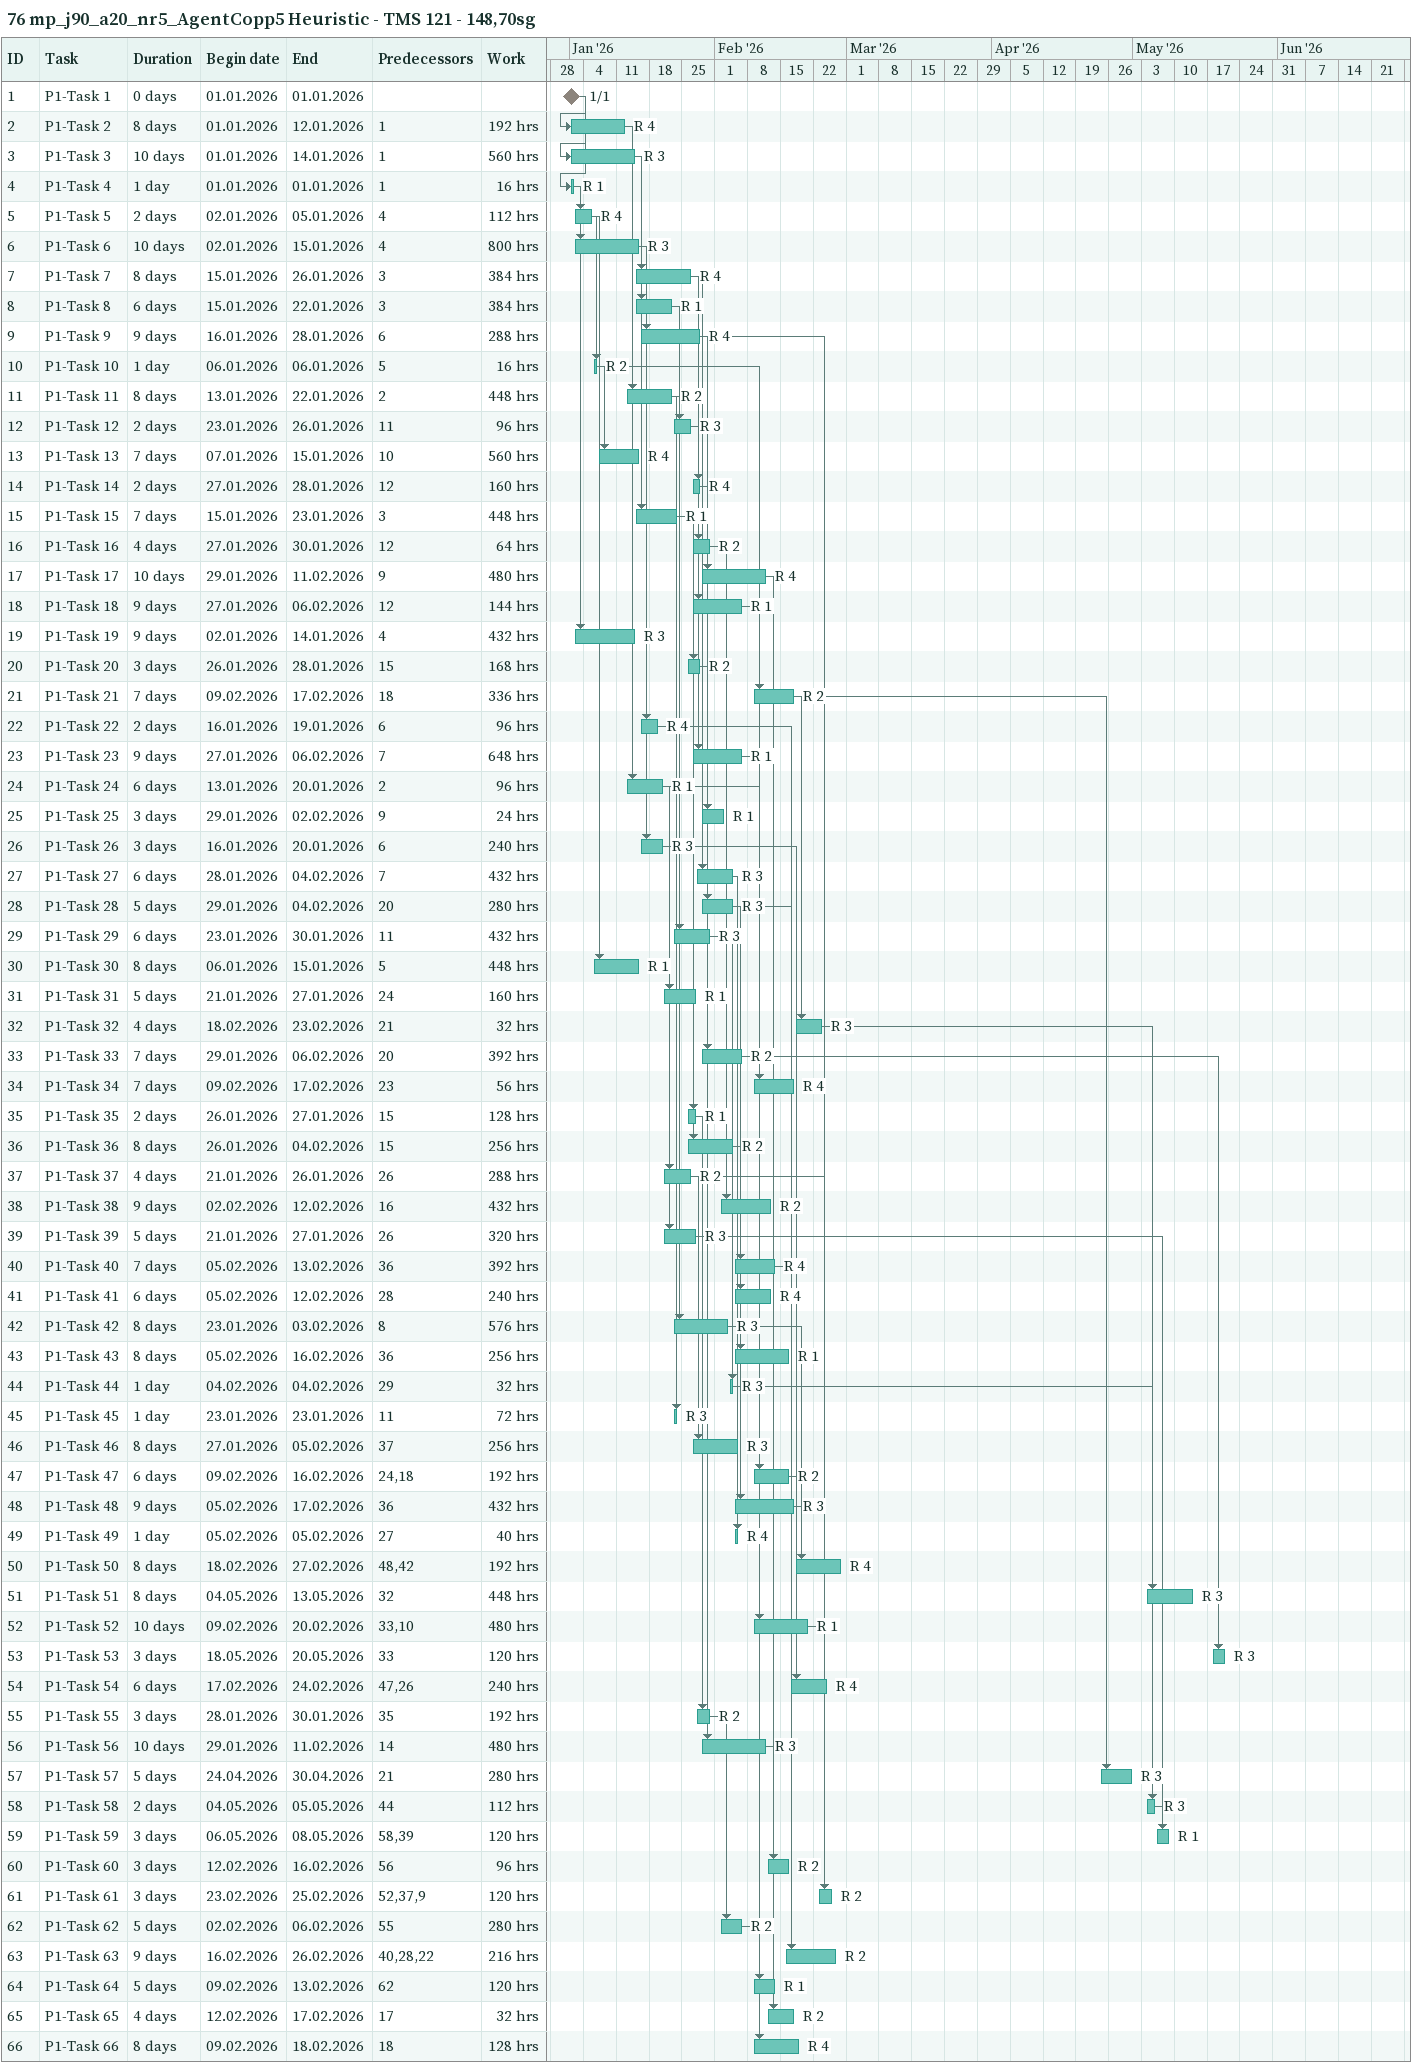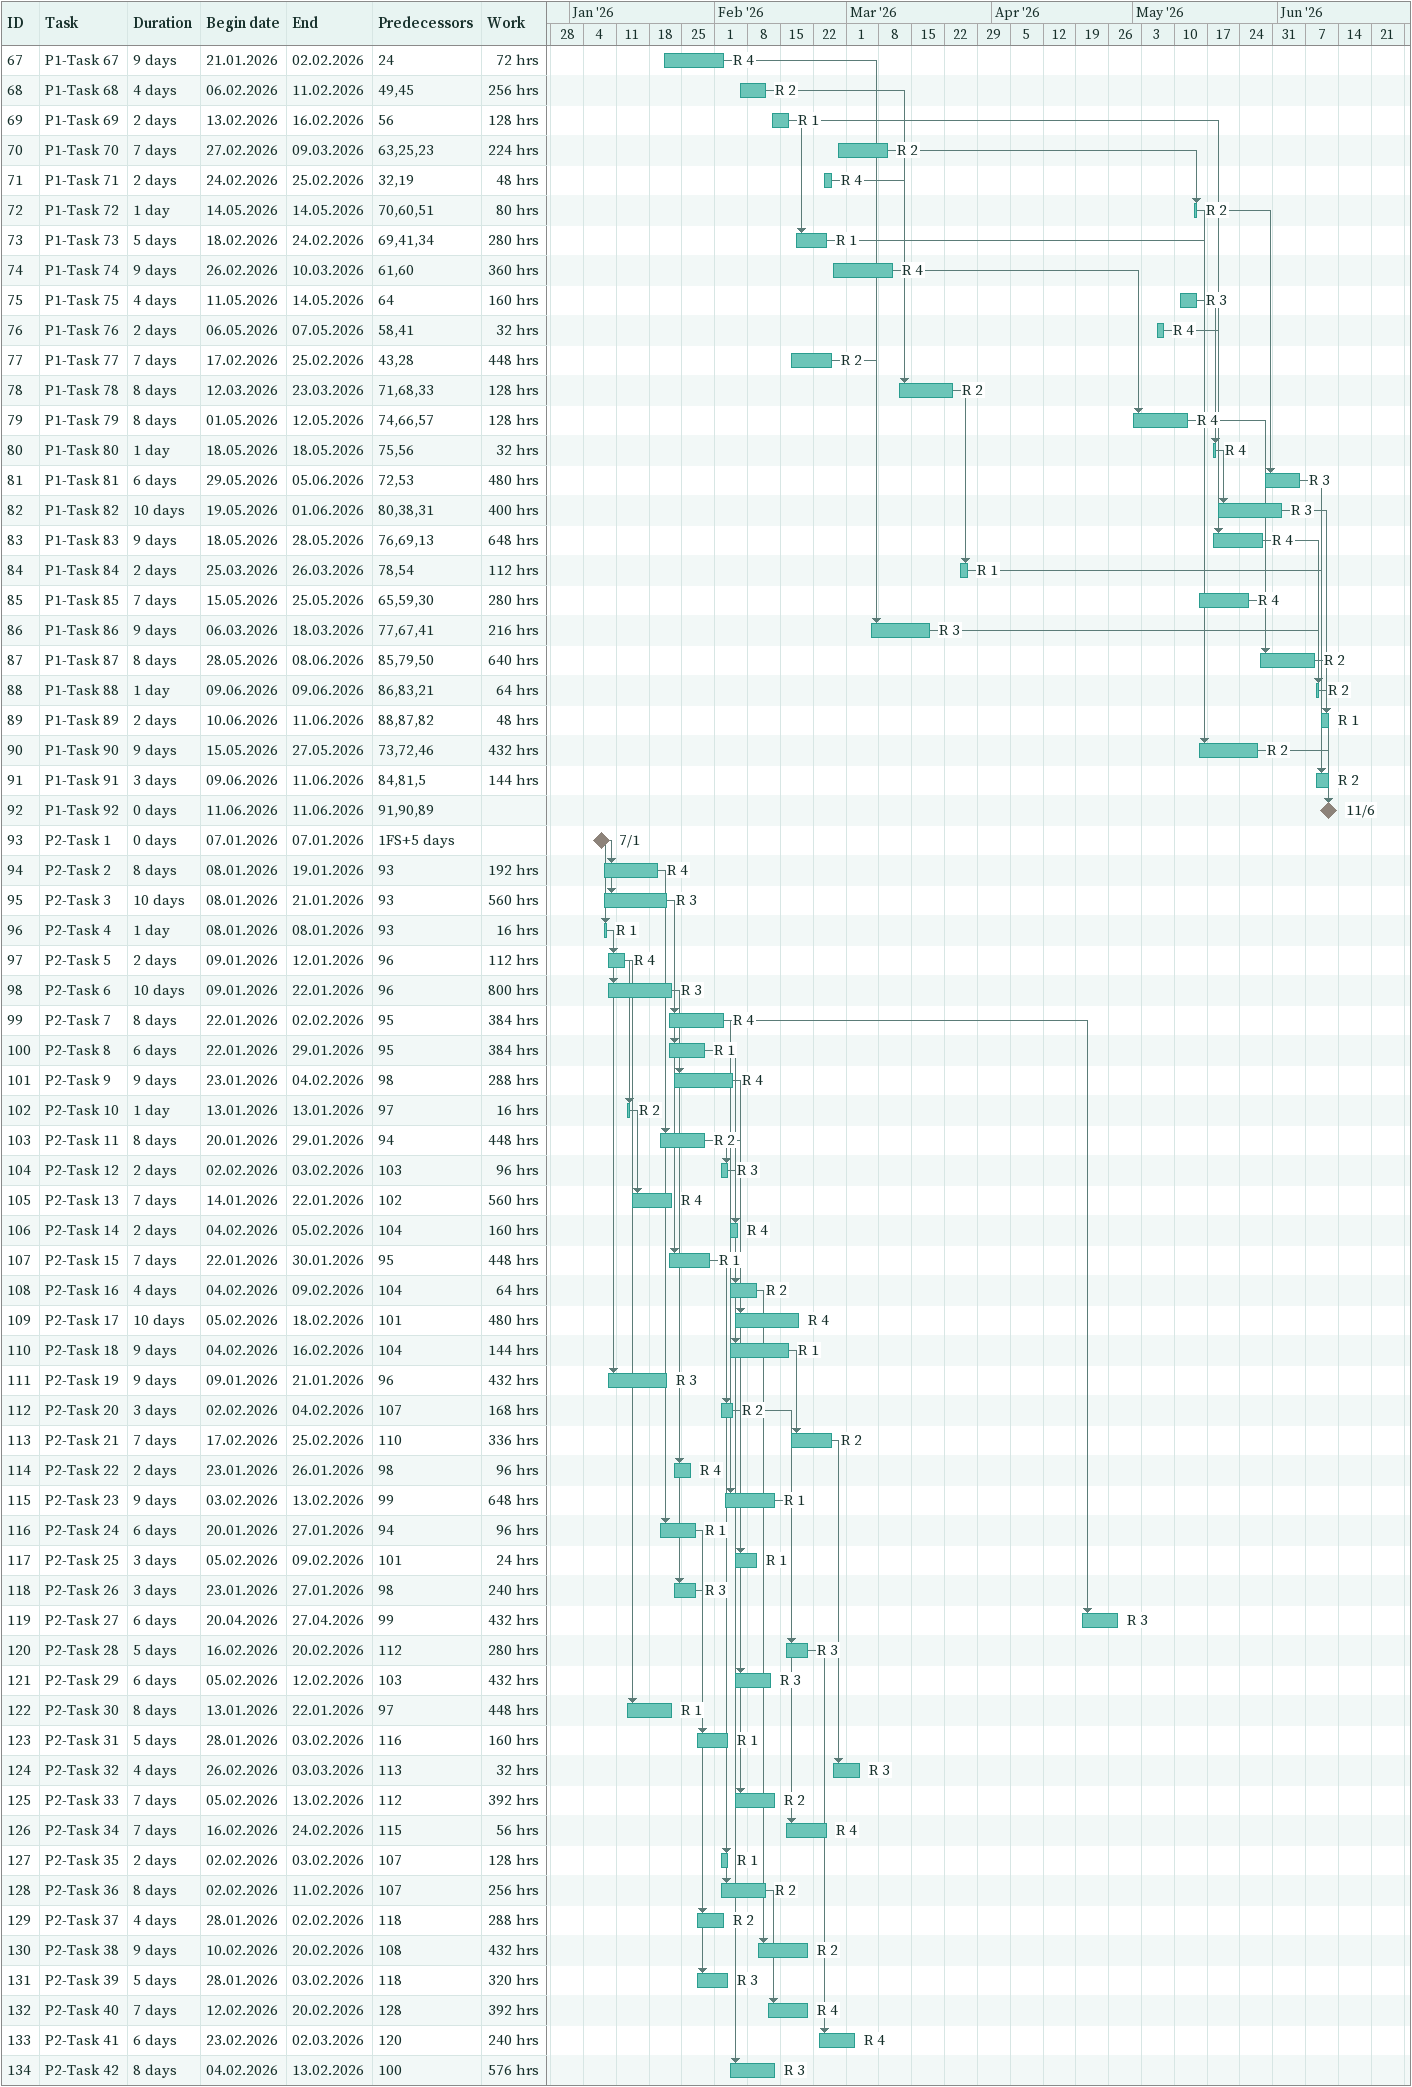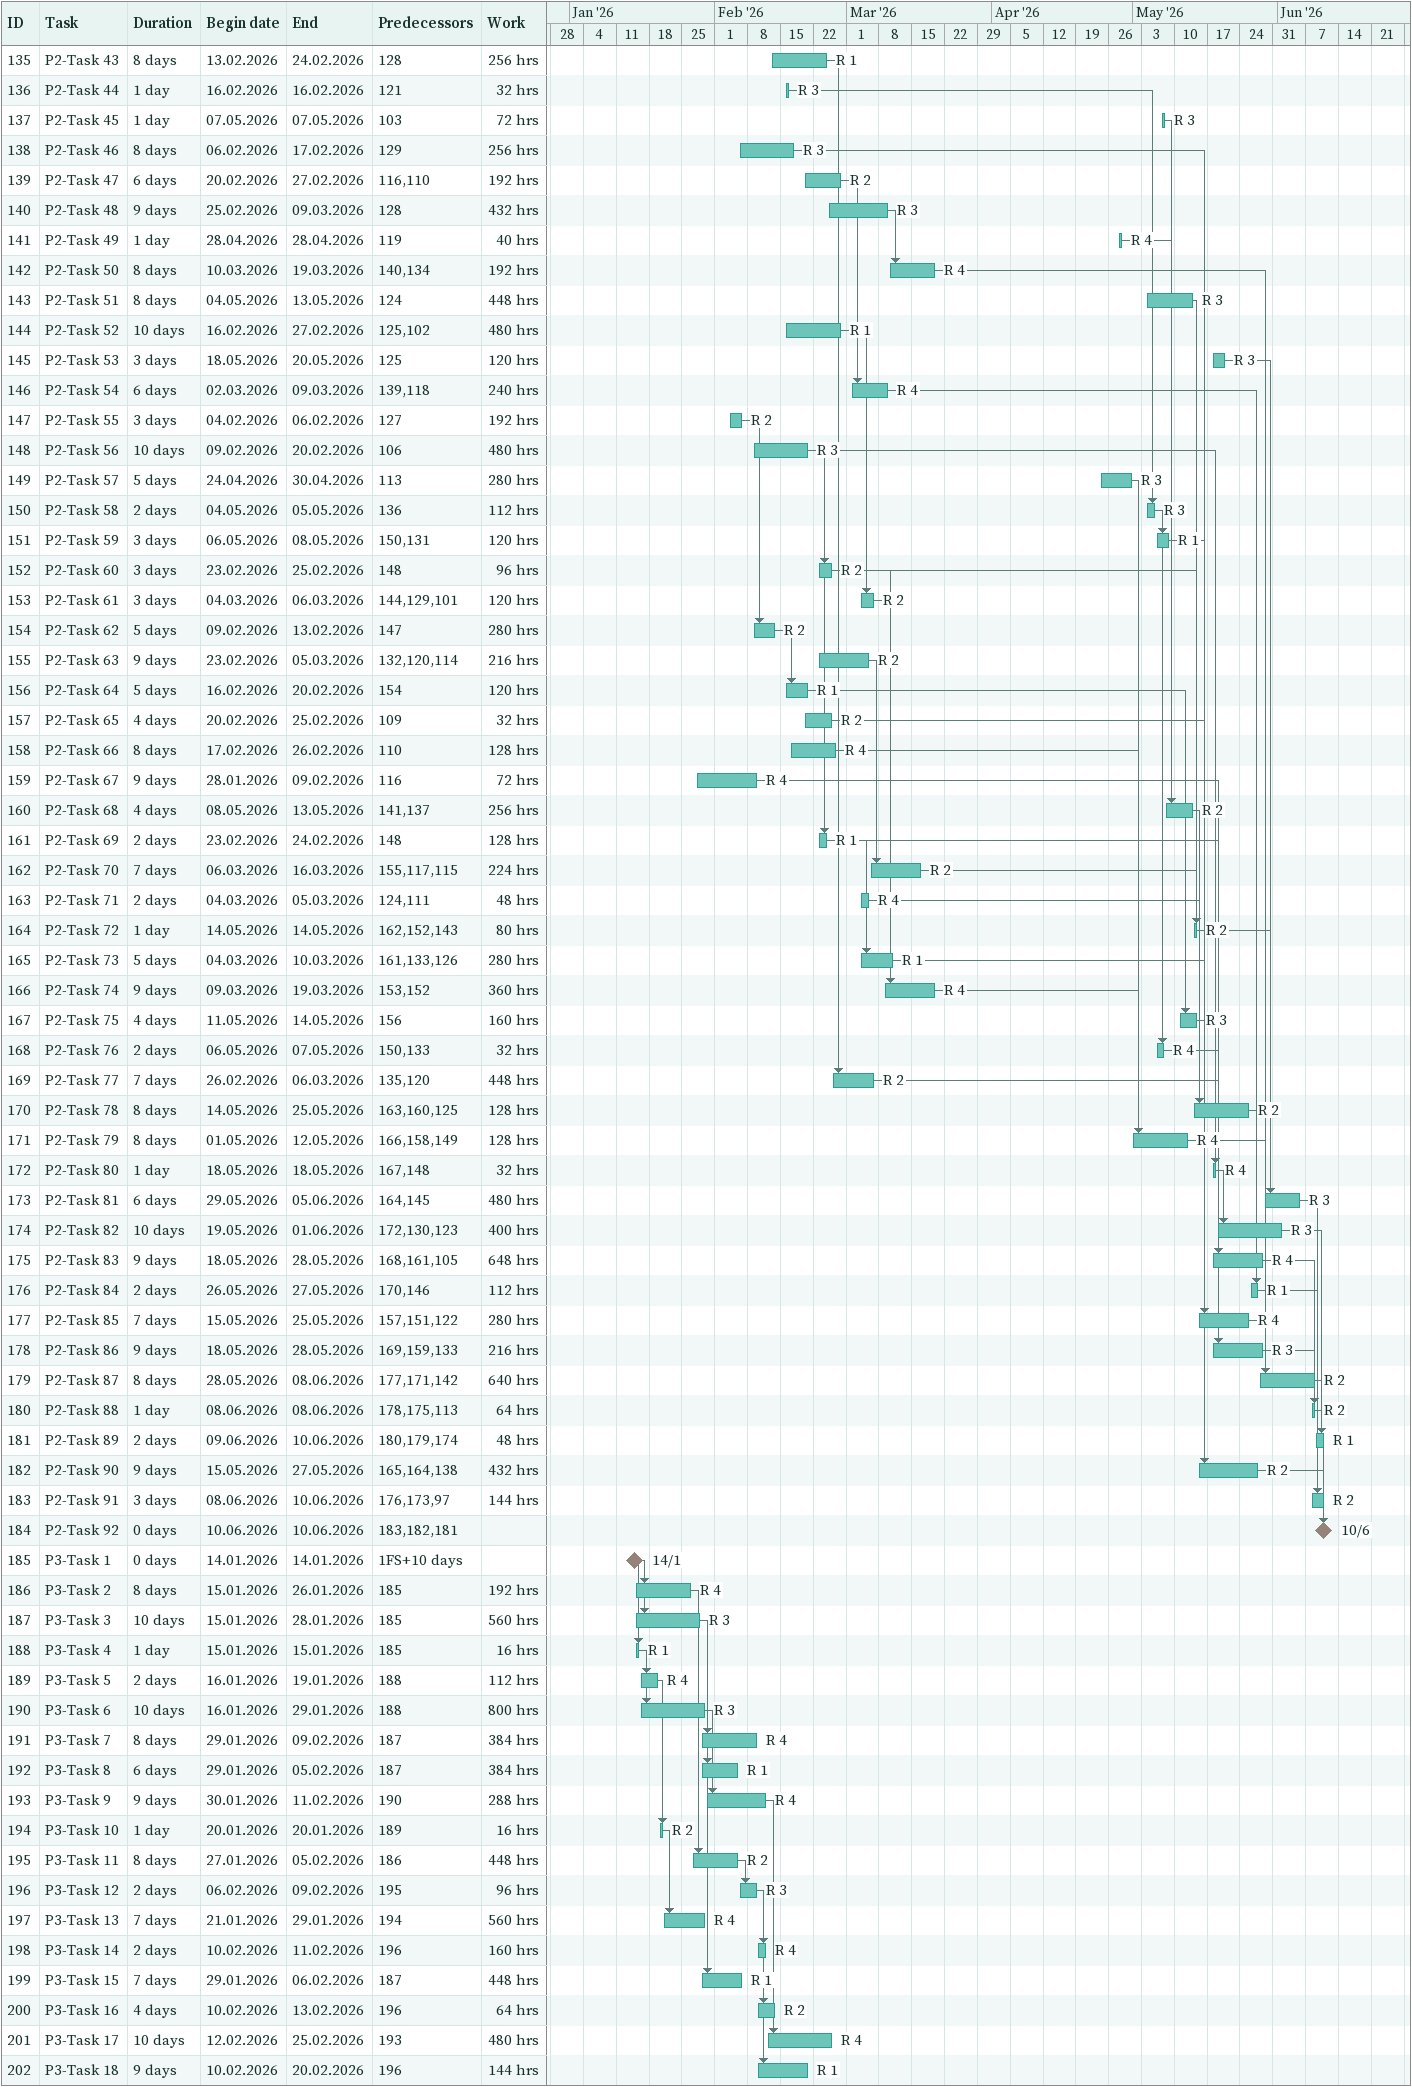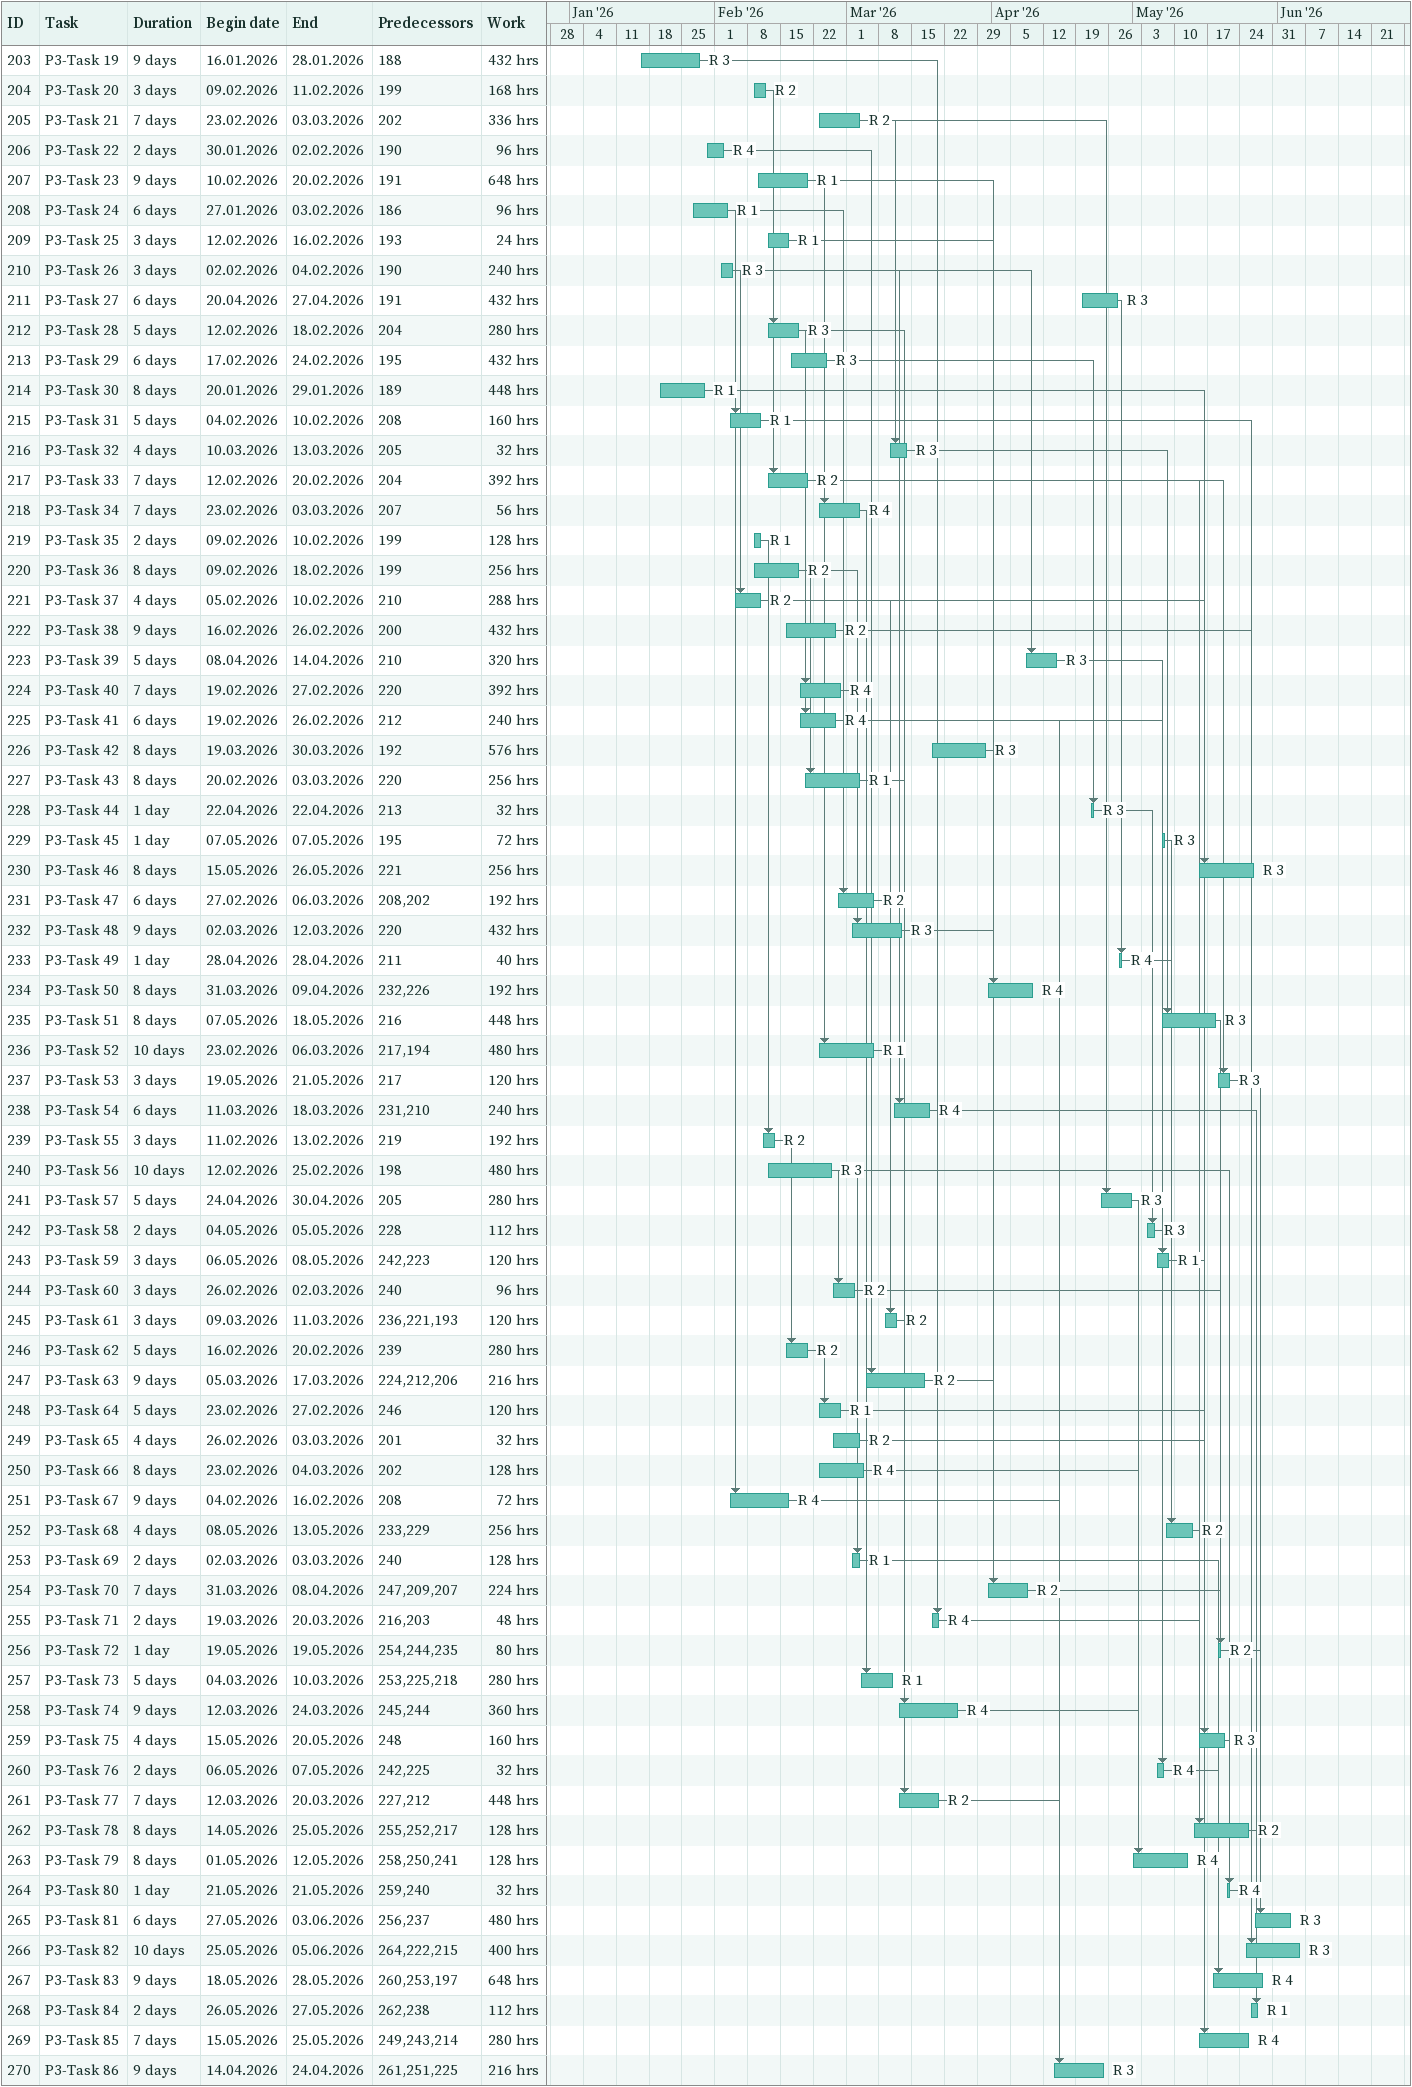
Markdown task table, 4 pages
76 mp_j90_a20_nr5_AgentCopp5 Heuristic - TMS 121 - 148,70sg

| ID | Task | Duration | Start | Finish | Predecessors | Resources | Work (h) |
|---|---|---|---|---|---|---|---|
| 1 | P1-Task 1 | 0d | 2026-01-01 | 2026-01-01 |  |  |  |
| 2 | P1-Task 2 | 8d | 2026-01-01 | 2026-01-12 | 1 | R 4 | 192 |
| 3 | P1-Task 3 | 10d | 2026-01-01 | 2026-01-14 | 1 | R 3 | 560 |
| 4 | P1-Task 4 | 1d | 2026-01-01 | 2026-01-01 | 1 | R 1 | 16 |
| 5 | P1-Task 5 | 2d | 2026-01-02 | 2026-01-05 | 4 | R 4 | 112 |
| 6 | P1-Task 6 | 10d | 2026-01-02 | 2026-01-15 | 4 | R 3 | 800 |
| 7 | P1-Task 7 | 8d | 2026-01-15 | 2026-01-26 | 3 | R 4 | 384 |
| 8 | P1-Task 8 | 6d | 2026-01-15 | 2026-01-22 | 3 | R 1 | 384 |
| 9 | P1-Task 9 | 9d | 2026-01-16 | 2026-01-28 | 6 | R 4 | 288 |
| 10 | P1-Task 10 | 1d | 2026-01-06 | 2026-01-06 | 5 | R 2 | 16 |
| 11 | P1-Task 11 | 8d | 2026-01-13 | 2026-01-22 | 2 | R 2 | 448 |
| 12 | P1-Task 12 | 2d | 2026-01-23 | 2026-01-26 | 11 | R 3 | 96 |
| 13 | P1-Task 13 | 7d | 2026-01-07 | 2026-01-15 | 10 | R 4 | 560 |
| 14 | P1-Task 14 | 2d | 2026-01-27 | 2026-01-28 | 12 | R 4 | 160 |
| 15 | P1-Task 15 | 7d | 2026-01-15 | 2026-01-23 | 3 | R 1 | 448 |
| 16 | P1-Task 16 | 4d | 2026-01-27 | 2026-01-30 | 12 | R 2 | 64 |
| 17 | P1-Task 17 | 10d | 2026-01-29 | 2026-02-11 | 9 | R 4 | 480 |
| 18 | P1-Task 18 | 9d | 2026-01-27 | 2026-02-06 | 12 | R 1 | 144 |
| 19 | P1-Task 19 | 9d | 2026-01-02 | 2026-01-14 | 4 | R 3 | 432 |
| 20 | P1-Task 20 | 3d | 2026-01-26 | 2026-01-28 | 15 | R 2 | 168 |
| 21 | P1-Task 21 | 7d | 2026-02-09 | 2026-02-17 | 18 | R 2 | 336 |
| 22 | P1-Task 22 | 2d | 2026-01-16 | 2026-01-19 | 6 | R 4 | 96 |
| 23 | P1-Task 23 | 9d | 2026-01-27 | 2026-02-06 | 7 | R 1 | 648 |
| 24 | P1-Task 24 | 6d | 2026-01-13 | 2026-01-20 | 2 | R 1 | 96 |
| 25 | P1-Task 25 | 3d | 2026-01-29 | 2026-02-02 | 9 | R 1 | 24 |
| 26 | P1-Task 26 | 3d | 2026-01-16 | 2026-01-20 | 6 | R 3 | 240 |
| 27 | P1-Task 27 | 6d | 2026-01-28 | 2026-02-04 | 7 | R 3 | 432 |
| 28 | P1-Task 28 | 5d | 2026-01-29 | 2026-02-04 | 20 | R 3 | 280 |
| 29 | P1-Task 29 | 6d | 2026-01-23 | 2026-01-30 | 11 | R 3 | 432 |
| 30 | P1-Task 30 | 8d | 2026-01-06 | 2026-01-15 | 5 | R 1 | 448 |
| 31 | P1-Task 31 | 5d | 2026-01-21 | 2026-01-27 | 24 | R 1 | 160 |
| 32 | P1-Task 32 | 4d | 2026-02-18 | 2026-02-23 | 21 | R 3 | 32 |
| 33 | P1-Task 33 | 7d | 2026-01-29 | 2026-02-06 | 20 | R 2 | 392 |
| 34 | P1-Task 34 | 7d | 2026-02-09 | 2026-02-17 | 23 | R 4 | 56 |
| 35 | P1-Task 35 | 2d | 2026-01-26 | 2026-01-27 | 15 | R 1 | 128 |
| 36 | P1-Task 36 | 8d | 2026-01-26 | 2026-02-04 | 15 | R 2 | 256 |
| 37 | P1-Task 37 | 4d | 2026-01-21 | 2026-01-26 | 26 | R 2 | 288 |
| 38 | P1-Task 38 | 9d | 2026-02-02 | 2026-02-12 | 16 | R 2 | 432 |
| 39 | P1-Task 39 | 5d | 2026-01-21 | 2026-01-27 | 26 | R 3 | 320 |
| 40 | P1-Task 40 | 7d | 2026-02-05 | 2026-02-13 | 36 | R 4 | 392 |
| 41 | P1-Task 41 | 6d | 2026-02-05 | 2026-02-12 | 28 | R 4 | 240 |
| 42 | P1-Task 42 | 8d | 2026-01-23 | 2026-02-03 | 8 | R 3 | 576 |
| 43 | P1-Task 43 | 8d | 2026-02-05 | 2026-02-16 | 36 | R 1 | 256 |
| 44 | P1-Task 44 | 1d | 2026-02-04 | 2026-02-04 | 29 | R 3 | 32 |
| 45 | P1-Task 45 | 1d | 2026-01-23 | 2026-01-23 | 11 | R 3 | 72 |
| 46 | P1-Task 46 | 8d | 2026-01-27 | 2026-02-05 | 37 | R 3 | 256 |
| 47 | P1-Task 47 | 6d | 2026-02-09 | 2026-02-16 | 24, 18 | R 2 | 192 |
| 48 | P1-Task 48 | 9d | 2026-02-05 | 2026-02-17 | 36 | R 3 | 432 |
| 49 | P1-Task 49 | 1d | 2026-02-05 | 2026-02-05 | 27 | R 4 | 40 |
| 50 | P1-Task 50 | 8d | 2026-02-18 | 2026-02-27 | 48, 42 | R 4 | 192 |
| 51 | P1-Task 51 | 8d | 2026-05-04 | 2026-05-13 | 32 | R 3 | 448 |
| 52 | P1-Task 52 | 10d | 2026-02-09 | 2026-02-20 | 33, 10 | R 1 | 480 |
| 53 | P1-Task 53 | 3d | 2026-05-18 | 2026-05-20 | 33 | R 3 | 120 |
| 54 | P1-Task 54 | 6d | 2026-02-17 | 2026-02-24 | 47, 26 | R 4 | 240 |
| 55 | P1-Task 55 | 3d | 2026-01-28 | 2026-01-30 | 35 | R 2 | 192 |
| 56 | P1-Task 56 | 10d | 2026-01-29 | 2026-02-11 | 14 | R 3 | 480 |
| 57 | P1-Task 57 | 5d | 2026-04-24 | 2026-04-30 | 21 | R 3 | 280 |
| 58 | P1-Task 58 | 2d | 2026-05-04 | 2026-05-05 | 44 | R 3 | 112 |
| 59 | P1-Task 59 | 3d | 2026-05-06 | 2026-05-08 | 58, 39 | R 1 | 120 |
| 60 | P1-Task 60 | 3d | 2026-02-12 | 2026-02-16 | 56 | R 2 | 96 |
| 61 | P1-Task 61 | 3d | 2026-02-23 | 2026-02-25 | 52, 37, 9 | R 2 | 120 |
| 62 | P1-Task 62 | 5d | 2026-02-02 | 2026-02-06 | 55 | R 2 | 280 |
| 63 | P1-Task 63 | 9d | 2026-02-16 | 2026-02-26 | 40, 28, 22 | R 2 | 216 |
| 64 | P1-Task 64 | 5d | 2026-02-09 | 2026-02-13 | 62 | R 1 | 120 |
| 65 | P1-Task 65 | 4d | 2026-02-12 | 2026-02-17 | 17 | R 2 | 32 |
| 66 | P1-Task 66 | 8d | 2026-02-09 | 2026-02-18 | 18 | R 4 | 128 |
| 67 | P1-Task 67 | 9d | 2026-01-21 | 2026-02-02 | 24 | R 4 | 72 |
| 68 | P1-Task 68 | 4d | 2026-02-06 | 2026-02-11 | 49, 45 | R 2 | 256 |
| 69 | P1-Task 69 | 2d | 2026-02-13 | 2026-02-16 | 56 | R 1 | 128 |
| 70 | P1-Task 70 | 7d | 2026-02-27 | 2026-03-09 | 63, 25, 23 | R 2 | 224 |
| 71 | P1-Task 71 | 2d | 2026-02-24 | 2026-02-25 | 32, 19 | R 4 | 48 |
| 72 | P1-Task 72 | 1d | 2026-05-14 | 2026-05-14 | 70, 60, 51 | R 2 | 80 |
| 73 | P1-Task 73 | 5d | 2026-02-18 | 2026-02-24 | 69, 41, 34 | R 1 | 280 |
| 74 | P1-Task 74 | 9d | 2026-02-26 | 2026-03-10 | 61, 60 | R 4 | 360 |
| 75 | P1-Task 75 | 4d | 2026-05-11 | 2026-05-14 | 64 | R 3 | 160 |
| 76 | P1-Task 76 | 2d | 2026-05-06 | 2026-05-07 | 58, 41 | R 4 | 32 |
| 77 | P1-Task 77 | 7d | 2026-02-17 | 2026-02-25 | 43, 28 | R 2 | 448 |
| 78 | P1-Task 78 | 8d | 2026-03-12 | 2026-03-23 | 71, 68, 33 | R 2 | 128 |
| 79 | P1-Task 79 | 8d | 2026-05-01 | 2026-05-12 | 74, 66, 57 | R 4 | 128 |
| 80 | P1-Task 80 | 1d | 2026-05-18 | 2026-05-18 | 75, 56 | R 4 | 32 |
| 81 | P1-Task 81 | 6d | 2026-05-29 | 2026-06-05 | 72, 53 | R 3 | 480 |
| 82 | P1-Task 82 | 10d | 2026-05-19 | 2026-06-01 | 80, 38, 31 | R 3 | 400 |
| 83 | P1-Task 83 | 9d | 2026-05-18 | 2026-05-28 | 76, 69, 13 | R 4 | 648 |
| 84 | P1-Task 84 | 2d | 2026-03-25 | 2026-03-26 | 78, 54 | R 1 | 112 |
| 85 | P1-Task 85 | 7d | 2026-05-15 | 2026-05-25 | 65, 59, 30 | R 4 | 280 |
| 86 | P1-Task 86 | 9d | 2026-03-06 | 2026-03-18 | 77, 67, 41 | R 3 | 216 |
| 87 | P1-Task 87 | 8d | 2026-05-28 | 2026-06-08 | 85, 79, 50 | R 2 | 640 |
| 88 | P1-Task 88 | 1d | 2026-06-09 | 2026-06-09 | 86, 83, 21 | R 2 | 64 |
| 89 | P1-Task 89 | 2d | 2026-06-10 | 2026-06-11 | 88, 87, 82 | R 1 | 48 |
| 90 | P1-Task 90 | 9d | 2026-05-15 | 2026-05-27 | 73, 72, 46 | R 2 | 432 |
| 91 | P1-Task 91 | 3d | 2026-06-09 | 2026-06-11 | 84, 81, 5 | R 2 | 144 |
| 92 | P1-Task 92 | 0d | 2026-06-11 | 2026-06-11 | 91, 90, 89 |  |  |
| 93 | P2-Task 1 | 0d | 2026-01-07 | 2026-01-07 | 1FS+5d |  |  |
| 94 | P2-Task 2 | 8d | 2026-01-08 | 2026-01-19 | 93 | R 4 | 192 |
| 95 | P2-Task 3 | 10d | 2026-01-08 | 2026-01-21 | 93 | R 3 | 560 |
| 96 | P2-Task 4 | 1d | 2026-01-08 | 2026-01-08 | 93 | R 1 | 16 |
| 97 | P2-Task 5 | 2d | 2026-01-09 | 2026-01-12 | 96 | R 4 | 112 |
| 98 | P2-Task 6 | 10d | 2026-01-09 | 2026-01-22 | 96 | R 3 | 800 |
| 99 | P2-Task 7 | 8d | 2026-01-22 | 2026-02-02 | 95 | R 4 | 384 |
| 100 | P2-Task 8 | 6d | 2026-01-22 | 2026-01-29 | 95 | R 1 | 384 |
| 101 | P2-Task 9 | 9d | 2026-01-23 | 2026-02-04 | 98 | R 4 | 288 |
| 102 | P2-Task 10 | 1d | 2026-01-13 | 2026-01-13 | 97 | R 2 | 16 |
| 103 | P2-Task 11 | 8d | 2026-01-20 | 2026-01-29 | 94 | R 2 | 448 |
| 104 | P2-Task 12 | 2d | 2026-02-02 | 2026-02-03 | 103 | R 3 | 96 |
| 105 | P2-Task 13 | 7d | 2026-01-14 | 2026-01-22 | 102 | R 4 | 560 |
| 106 | P2-Task 14 | 2d | 2026-02-04 | 2026-02-05 | 104 | R 4 | 160 |
| 107 | P2-Task 15 | 7d | 2026-01-22 | 2026-01-30 | 95 | R 1 | 448 |
| 108 | P2-Task 16 | 4d | 2026-02-04 | 2026-02-09 | 104 | R 2 | 64 |
| 109 | P2-Task 17 | 10d | 2026-02-05 | 2026-02-18 | 101 | R 4 | 480 |
| 110 | P2-Task 18 | 9d | 2026-02-04 | 2026-02-16 | 104 | R 1 | 144 |
| 111 | P2-Task 19 | 9d | 2026-01-09 | 2026-01-21 | 96 | R 3 | 432 |
| 112 | P2-Task 20 | 3d | 2026-02-02 | 2026-02-04 | 107 | R 2 | 168 |
| 113 | P2-Task 21 | 7d | 2026-02-17 | 2026-02-25 | 110 | R 2 | 336 |
| 114 | P2-Task 22 | 2d | 2026-01-23 | 2026-01-26 | 98 | R 4 | 96 |
| 115 | P2-Task 23 | 9d | 2026-02-03 | 2026-02-13 | 99 | R 1 | 648 |
| 116 | P2-Task 24 | 6d | 2026-01-20 | 2026-01-27 | 94 | R 1 | 96 |
| 117 | P2-Task 25 | 3d | 2026-02-05 | 2026-02-09 | 101 | R 1 | 24 |
| 118 | P2-Task 26 | 3d | 2026-01-23 | 2026-01-27 | 98 | R 3 | 240 |
| 119 | P2-Task 27 | 6d | 2026-04-20 | 2026-04-27 | 99 | R 3 | 432 |
| 120 | P2-Task 28 | 5d | 2026-02-16 | 2026-02-20 | 112 | R 3 | 280 |
| 121 | P2-Task 29 | 6d | 2026-02-05 | 2026-02-12 | 103 | R 3 | 432 |
| 122 | P2-Task 30 | 8d | 2026-01-13 | 2026-01-22 | 97 | R 1 | 448 |
| 123 | P2-Task 31 | 5d | 2026-01-28 | 2026-02-03 | 116 | R 1 | 160 |
| 124 | P2-Task 32 | 4d | 2026-02-26 | 2026-03-03 | 113 | R 3 | 32 |
| 125 | P2-Task 33 | 7d | 2026-02-05 | 2026-02-13 | 112 | R 2 | 392 |
| 126 | P2-Task 34 | 7d | 2026-02-16 | 2026-02-24 | 115 | R 4 | 56 |
| 127 | P2-Task 35 | 2d | 2026-02-02 | 2026-02-03 | 107 | R 1 | 128 |
| 128 | P2-Task 36 | 8d | 2026-02-02 | 2026-02-11 | 107 | R 2 | 256 |
| 129 | P2-Task 37 | 4d | 2026-01-28 | 2026-02-02 | 118 | R 2 | 288 |
| 130 | P2-Task 38 | 9d | 2026-02-10 | 2026-02-20 | 108 | R 2 | 432 |
| 131 | P2-Task 39 | 5d | 2026-01-28 | 2026-02-03 | 118 | R 3 | 320 |
| 132 | P2-Task 40 | 7d | 2026-02-12 | 2026-02-20 | 128 | R 4 | 392 |
| 133 | P2-Task 41 | 6d | 2026-02-23 | 2026-03-02 | 120 | R 4 | 240 |
| 134 | P2-Task 42 | 8d | 2026-02-04 | 2026-02-13 | 100 | R 3 | 576 |
| 135 | P2-Task 43 | 8d | 2026-02-13 | 2026-02-24 | 128 | R 1 | 256 |
| 136 | P2-Task 44 | 1d | 2026-02-16 | 2026-02-16 | 121 | R 3 | 32 |
| 137 | P2-Task 45 | 1d | 2026-05-07 | 2026-05-07 | 103 | R 3 | 72 |
| 138 | P2-Task 46 | 8d | 2026-02-06 | 2026-02-17 | 129 | R 3 | 256 |
| 139 | P2-Task 47 | 6d | 2026-02-20 | 2026-02-27 | 116, 110 | R 2 | 192 |
| 140 | P2-Task 48 | 9d | 2026-02-25 | 2026-03-09 | 128 | R 3 | 432 |
| 141 | P2-Task 49 | 1d | 2026-04-28 | 2026-04-28 | 119 | R 4 | 40 |
| 142 | P2-Task 50 | 8d | 2026-03-10 | 2026-03-19 | 140, 134 | R 4 | 192 |
| 143 | P2-Task 51 | 8d | 2026-05-04 | 2026-05-13 | 124 | R 3 | 448 |
| 144 | P2-Task 52 | 10d | 2026-02-16 | 2026-02-27 | 125, 102 | R 1 | 480 |
| 145 | P2-Task 53 | 3d | 2026-05-18 | 2026-05-20 | 125 | R 3 | 120 |
| 146 | P2-Task 54 | 6d | 2026-03-02 | 2026-03-09 | 139, 118 | R 4 | 240 |
| 147 | P2-Task 55 | 3d | 2026-02-04 | 2026-02-06 | 127 | R 2 | 192 |
| 148 | P2-Task 56 | 10d | 2026-02-09 | 2026-02-20 | 106 | R 3 | 480 |
| 149 | P2-Task 57 | 5d | 2026-04-24 | 2026-04-30 | 113 | R 3 | 280 |
| 150 | P2-Task 58 | 2d | 2026-05-04 | 2026-05-05 | 136 | R 3 | 112 |
| 151 | P2-Task 59 | 3d | 2026-05-06 | 2026-05-08 | 150, 131 | R 1 | 120 |
| 152 | P2-Task 60 | 3d | 2026-02-23 | 2026-02-25 | 148 | R 2 | 96 |
| 153 | P2-Task 61 | 3d | 2026-03-04 | 2026-03-06 | 144, 129, 101 | R 2 | 120 |
| 154 | P2-Task 62 | 5d | 2026-02-09 | 2026-02-13 | 147 | R 2 | 280 |
| 155 | P2-Task 63 | 9d | 2026-02-23 | 2026-03-05 | 132, 120, 114 | R 2 | 216 |
| 156 | P2-Task 64 | 5d | 2026-02-16 | 2026-02-20 | 154 | R 1 | 120 |
| 157 | P2-Task 65 | 4d | 2026-02-20 | 2026-02-25 | 109 | R 2 | 32 |
| 158 | P2-Task 66 | 8d | 2026-02-17 | 2026-02-26 | 110 | R 4 | 128 |
| 159 | P2-Task 67 | 9d | 2026-01-28 | 2026-02-09 | 116 | R 4 | 72 |
| 160 | P2-Task 68 | 4d | 2026-05-08 | 2026-05-13 | 141, 137 | R 2 | 256 |
| 161 | P2-Task 69 | 2d | 2026-02-23 | 2026-02-24 | 148 | R 1 | 128 |
| 162 | P2-Task 70 | 7d | 2026-03-06 | 2026-03-16 | 155, 117, 115 | R 2 | 224 |
| 163 | P2-Task 71 | 2d | 2026-03-04 | 2026-03-05 | 124, 111 | R 4 | 48 |
| 164 | P2-Task 72 | 1d | 2026-05-14 | 2026-05-14 | 162, 152, 143 | R 2 | 80 |
| 165 | P2-Task 73 | 5d | 2026-03-04 | 2026-03-10 | 161, 133, 126 | R 1 | 280 |
| 166 | P2-Task 74 | 9d | 2026-03-09 | 2026-03-19 | 153, 152 | R 4 | 360 |
| 167 | P2-Task 75 | 4d | 2026-05-11 | 2026-05-14 | 156 | R 3 | 160 |
| 168 | P2-Task 76 | 2d | 2026-05-06 | 2026-05-07 | 150, 133 | R 4 | 32 |
| 169 | P2-Task 77 | 7d | 2026-02-26 | 2026-03-06 | 135, 120 | R 2 | 448 |
| 170 | P2-Task 78 | 8d | 2026-05-14 | 2026-05-25 | 163, 160, 125 | R 2 | 128 |
| 171 | P2-Task 79 | 8d | 2026-05-01 | 2026-05-12 | 166, 158, 149 | R 4 | 128 |
| 172 | P2-Task 80 | 1d | 2026-05-18 | 2026-05-18 | 167, 148 | R 4 | 32 |
| 173 | P2-Task 81 | 6d | 2026-05-29 | 2026-06-05 | 164, 145 | R 3 | 480 |
| 174 | P2-Task 82 | 10d | 2026-05-19 | 2026-06-01 | 172, 130, 123 | R 3 | 400 |
| 175 | P2-Task 83 | 9d | 2026-05-18 | 2026-05-28 | 168, 161, 105 | R 4 | 648 |
| 176 | P2-Task 84 | 2d | 2026-05-26 | 2026-05-27 | 170, 146 | R 1 | 112 |
| 177 | P2-Task 85 | 7d | 2026-05-15 | 2026-05-25 | 157, 151, 122 | R 4 | 280 |
| 178 | P2-Task 86 | 9d | 2026-05-18 | 2026-05-28 | 169, 159, 133 | R 3 | 216 |
| 179 | P2-Task 87 | 8d | 2026-05-28 | 2026-06-08 | 177, 171, 142 | R 2 | 640 |
| 180 | P2-Task 88 | 1d | 2026-06-08 | 2026-06-08 | 178, 175, 113 | R 2 | 64 |
| 181 | P2-Task 89 | 2d | 2026-06-09 | 2026-06-10 | 180, 179, 174 | R 1 | 48 |
| 182 | P2-Task 90 | 9d | 2026-05-15 | 2026-05-27 | 165, 164, 138 | R 2 | 432 |
| 183 | P2-Task 91 | 3d | 2026-06-08 | 2026-06-10 | 176, 173, 97 | R 2 | 144 |
| 184 | P2-Task 92 | 0d | 2026-06-10 | 2026-06-10 | 183, 182, 181 |  |  |
| 185 | P3-Task 1 | 0d | 2026-01-14 | 2026-01-14 | 1FS+10d |  |  |
| 186 | P3-Task 2 | 8d | 2026-01-15 | 2026-01-26 | 185 | R 4 | 192 |
| 187 | P3-Task 3 | 10d | 2026-01-15 | 2026-01-28 | 185 | R 3 | 560 |
| 188 | P3-Task 4 | 1d | 2026-01-15 | 2026-01-15 | 185 | R 1 | 16 |
| 189 | P3-Task 5 | 2d | 2026-01-16 | 2026-01-19 | 188 | R 4 | 112 |
| 190 | P3-Task 6 | 10d | 2026-01-16 | 2026-01-29 | 188 | R 3 | 800 |
| 191 | P3-Task 7 | 8d | 2026-01-29 | 2026-02-09 | 187 | R 4 | 384 |
| 192 | P3-Task 8 | 6d | 2026-01-29 | 2026-02-05 | 187 | R 1 | 384 |
| 193 | P3-Task 9 | 9d | 2026-01-30 | 2026-02-11 | 190 | R 4 | 288 |
| 194 | P3-Task 10 | 1d | 2026-01-20 | 2026-01-20 | 189 | R 2 | 16 |
| 195 | P3-Task 11 | 8d | 2026-01-27 | 2026-02-05 | 186 | R 2 | 448 |
| 196 | P3-Task 12 | 2d | 2026-02-06 | 2026-02-09 | 195 | R 3 | 96 |
| 197 | P3-Task 13 | 7d | 2026-01-21 | 2026-01-29 | 194 | R 4 | 560 |
| 198 | P3-Task 14 | 2d | 2026-02-10 | 2026-02-11 | 196 | R 4 | 160 |
| 199 | P3-Task 15 | 7d | 2026-01-29 | 2026-02-06 | 187 | R 1 | 448 |
| 200 | P3-Task 16 | 4d | 2026-02-10 | 2026-02-13 | 196 | R 2 | 64 |
| 201 | P3-Task 17 | 10d | 2026-02-12 | 2026-02-25 | 193 | R 4 | 480 |
| 202 | P3-Task 18 | 9d | 2026-02-10 | 2026-02-20 | 196 | R 1 | 144 |
| 203 | P3-Task 19 | 9d | 2026-01-16 | 2026-01-28 | 188 | R 3 | 432 |
| 204 | P3-Task 20 | 3d | 2026-02-09 | 2026-02-11 | 199 | R 2 | 168 |
| 205 | P3-Task 21 | 7d | 2026-02-23 | 2026-03-03 | 202 | R 2 | 336 |
| 206 | P3-Task 22 | 2d | 2026-01-30 | 2026-02-02 | 190 | R 4 | 96 |
| 207 | P3-Task 23 | 9d | 2026-02-10 | 2026-02-20 | 191 | R 1 | 648 |
| 208 | P3-Task 24 | 6d | 2026-01-27 | 2026-02-03 | 186 | R 1 | 96 |
| 209 | P3-Task 25 | 3d | 2026-02-12 | 2026-02-16 | 193 | R 1 | 24 |
| 210 | P3-Task 26 | 3d | 2026-02-02 | 2026-02-04 | 190 | R 3 | 240 |
| 211 | P3-Task 27 | 6d | 2026-04-20 | 2026-04-27 | 191 | R 3 | 432 |
| 212 | P3-Task 28 | 5d | 2026-02-12 | 2026-02-18 | 204 | R 3 | 280 |
| 213 | P3-Task 29 | 6d | 2026-02-17 | 2026-02-24 | 195 | R 3 | 432 |
| 214 | P3-Task 30 | 8d | 2026-01-20 | 2026-01-29 | 189 | R 1 | 448 |
| 215 | P3-Task 31 | 5d | 2026-02-04 | 2026-02-10 | 208 | R 1 | 160 |
| 216 | P3-Task 32 | 4d | 2026-03-10 | 2026-03-13 | 205 | R 3 | 32 |
| 217 | P3-Task 33 | 7d | 2026-02-12 | 2026-02-20 | 204 | R 2 | 392 |
| 218 | P3-Task 34 | 7d | 2026-02-23 | 2026-03-03 | 207 | R 4 | 56 |
| 219 | P3-Task 35 | 2d | 2026-02-09 | 2026-02-10 | 199 | R 1 | 128 |
| 220 | P3-Task 36 | 8d | 2026-02-09 | 2026-02-18 | 199 | R 2 | 256 |
| 221 | P3-Task 37 | 4d | 2026-02-05 | 2026-02-10 | 210 | R 2 | 288 |
| 222 | P3-Task 38 | 9d | 2026-02-16 | 2026-02-26 | 200 | R 2 | 432 |
| 223 | P3-Task 39 | 5d | 2026-04-08 | 2026-04-14 | 210 | R 3 | 320 |
| 224 | P3-Task 40 | 7d | 2026-02-19 | 2026-02-27 | 220 | R 4 | 392 |
| 225 | P3-Task 41 | 6d | 2026-02-19 | 2026-02-26 | 212 | R 4 | 240 |
| 226 | P3-Task 42 | 8d | 2026-03-19 | 2026-03-30 | 192 | R 3 | 576 |
| 227 | P3-Task 43 | 8d | 2026-02-20 | 2026-03-03 | 220 | R 1 | 256 |
| 228 | P3-Task 44 | 1d | 2026-04-22 | 2026-04-22 | 213 | R 3 | 32 |
| 229 | P3-Task 45 | 1d | 2026-05-07 | 2026-05-07 | 195 | R 3 | 72 |
| 230 | P3-Task 46 | 8d | 2026-05-15 | 2026-05-26 | 221 | R 3 | 256 |
| 231 | P3-Task 47 | 6d | 2026-02-27 | 2026-03-06 | 208, 202 | R 2 | 192 |
| 232 | P3-Task 48 | 9d | 2026-03-02 | 2026-03-12 | 220 | R 3 | 432 |
| 233 | P3-Task 49 | 1d | 2026-04-28 | 2026-04-28 | 211 | R 4 | 40 |
| 234 | P3-Task 50 | 8d | 2026-03-31 | 2026-04-09 | 232, 226 | R 4 | 192 |
| 235 | P3-Task 51 | 8d | 2026-05-07 | 2026-05-18 | 216 | R 3 | 448 |
| 236 | P3-Task 52 | 10d | 2026-02-23 | 2026-03-06 | 217, 194 | R 1 | 480 |
| 237 | P3-Task 53 | 3d | 2026-05-19 | 2026-05-21 | 217 | R 3 | 120 |
| 238 | P3-Task 54 | 6d | 2026-03-11 | 2026-03-18 | 231, 210 | R 4 | 240 |
| 239 | P3-Task 55 | 3d | 2026-02-11 | 2026-02-13 | 219 | R 2 | 192 |
| 240 | P3-Task 56 | 10d | 2026-02-12 | 2026-02-25 | 198 | R 3 | 480 |
| 241 | P3-Task 57 | 5d | 2026-04-24 | 2026-04-30 | 205 | R 3 | 280 |
| 242 | P3-Task 58 | 2d | 2026-05-04 | 2026-05-05 | 228 | R 3 | 112 |
| 243 | P3-Task 59 | 3d | 2026-05-06 | 2026-05-08 | 242, 223 | R 1 | 120 |
| 244 | P3-Task 60 | 3d | 2026-02-26 | 2026-03-02 | 240 | R 2 | 96 |
| 245 | P3-Task 61 | 3d | 2026-03-09 | 2026-03-11 | 236, 221, 193 | R 2 | 120 |
| 246 | P3-Task 62 | 5d | 2026-02-16 | 2026-02-20 | 239 | R 2 | 280 |
| 247 | P3-Task 63 | 9d | 2026-03-05 | 2026-03-17 | 224, 212, 206 | R 2 | 216 |
| 248 | P3-Task 64 | 5d | 2026-02-23 | 2026-02-27 | 246 | R 1 | 120 |
| 249 | P3-Task 65 | 4d | 2026-02-26 | 2026-03-03 | 201 | R 2 | 32 |
| 250 | P3-Task 66 | 8d | 2026-02-23 | 2026-03-04 | 202 | R 4 | 128 |
| 251 | P3-Task 67 | 9d | 2026-02-04 | 2026-02-16 | 208 | R 4 | 72 |
| 252 | P3-Task 68 | 4d | 2026-05-08 | 2026-05-13 | 233, 229 | R 2 | 256 |
| 253 | P3-Task 69 | 2d | 2026-03-02 | 2026-03-03 | 240 | R 1 | 128 |
| 254 | P3-Task 70 | 7d | 2026-03-31 | 2026-04-08 | 247, 209, 207 | R 2 | 224 |
| 255 | P3-Task 71 | 2d | 2026-03-19 | 2026-03-20 | 216, 203 | R 4 | 48 |
| 256 | P3-Task 72 | 1d | 2026-05-19 | 2026-05-19 | 254, 244, 235 | R 2 | 80 |
| 257 | P3-Task 73 | 5d | 2026-03-04 | 2026-03-10 | 253, 225, 218 | R 1 | 280 |
| 258 | P3-Task 74 | 9d | 2026-03-12 | 2026-03-24 | 245, 244 | R 4 | 360 |
| 259 | P3-Task 75 | 4d | 2026-05-15 | 2026-05-20 | 248 | R 3 | 160 |
| 260 | P3-Task 76 | 2d | 2026-05-06 | 2026-05-07 | 242, 225 | R 4 | 32 |
| 261 | P3-Task 77 | 7d | 2026-03-12 | 2026-03-20 | 227, 212 | R 2 | 448 |
| 262 | P3-Task 78 | 8d | 2026-05-14 | 2026-05-25 | 255, 252, 217 | R 2 | 128 |
| 263 | P3-Task 79 | 8d | 2026-05-01 | 2026-05-12 | 258, 250, 241 | R 4 | 128 |
| 264 | P3-Task 80 | 1d | 2026-05-21 | 2026-05-21 | 259, 240 | R 4 | 32 |
| 265 | P3-Task 81 | 6d | 2026-05-27 | 2026-06-03 | 256, 237 | R 3 | 480 |
| 266 | P3-Task 82 | 10d | 2026-05-25 | 2026-06-05 | 264, 222, 215 | R 3 | 400 |
| 267 | P3-Task 83 | 9d | 2026-05-18 | 2026-05-28 | 260, 253, 197 | R 4 | 648 |
| 268 | P3-Task 84 | 2d | 2026-05-26 | 2026-05-27 | 262, 238 | R 1 | 112 |
| 269 | P3-Task 85 | 7d | 2026-05-15 | 2026-05-25 | 249, 243, 214 | R 4 | 280 |
| 270 | P3-Task 86 | 9d | 2026-04-14 | 2026-04-24 | 261, 251, 225 | R 3 | 216 |
